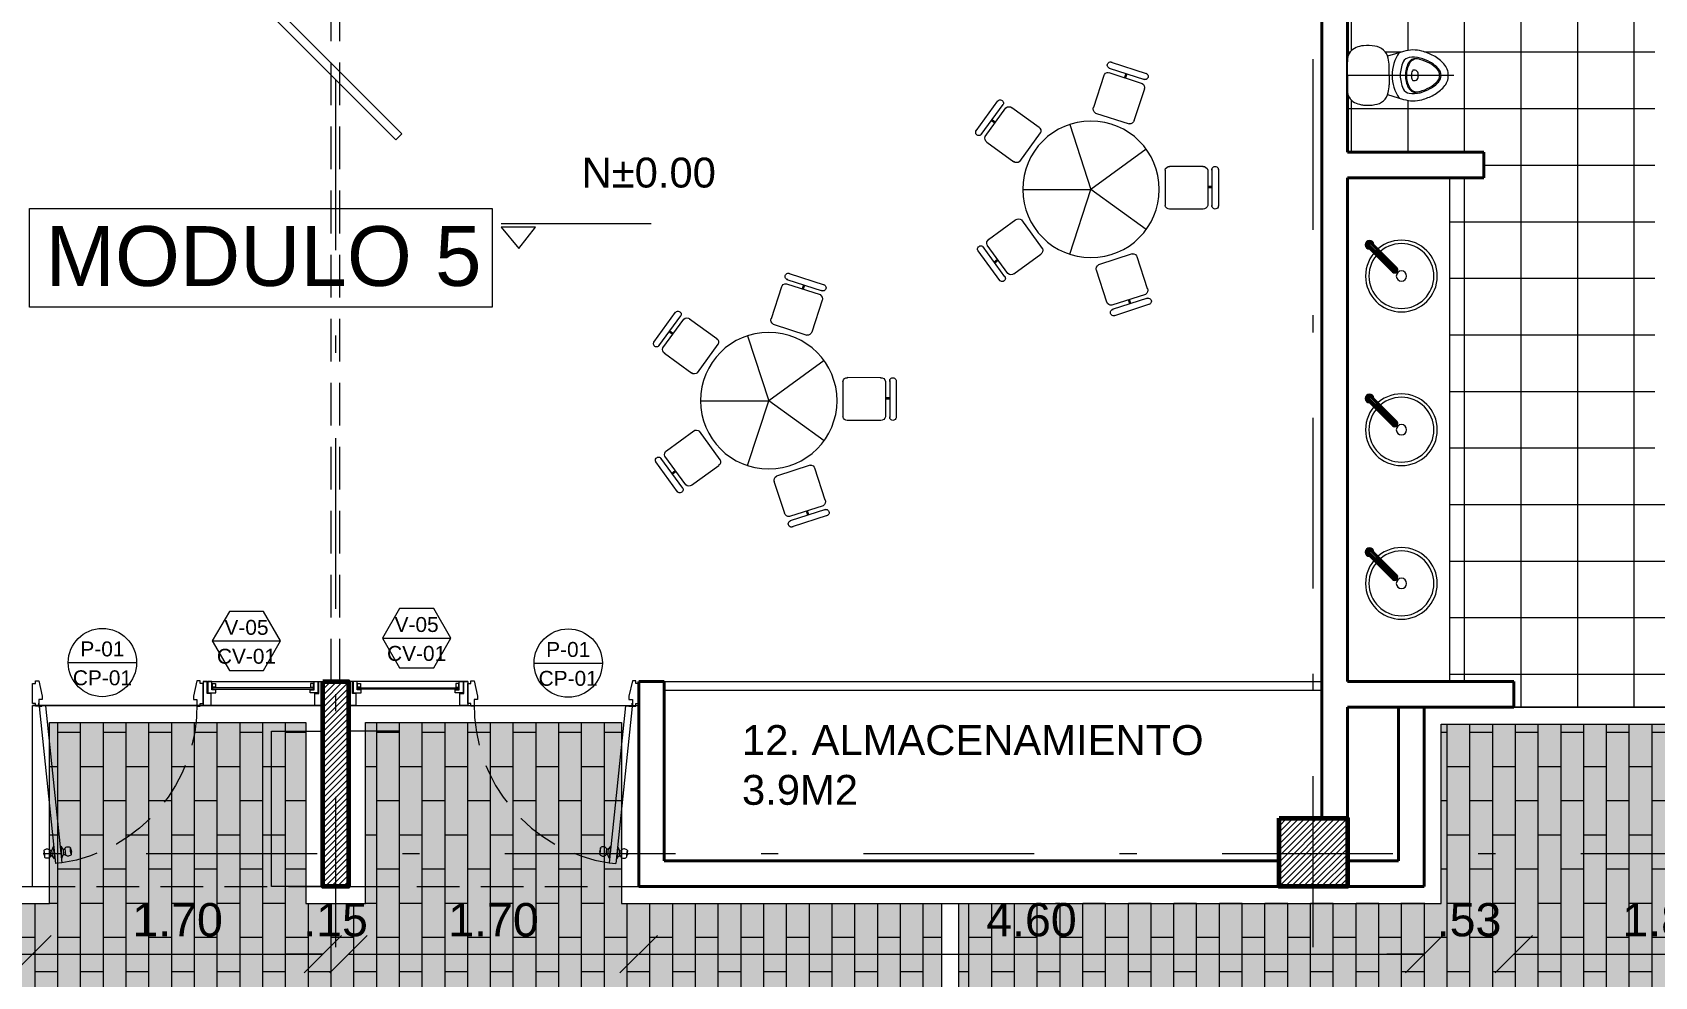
# Model space of a CAD drawing. Header units: inches. Extents: x 99003 to 99155, y 101852 to 101926.
# Drawn here: x 99020.09 to 99029.59, y 101909.17 to 101914.7 of the extents above; entities that cross this region are included whole.
import ezdxf
from ezdxf.enums import TextEntityAlignment as Align

# ---------------------------------------------------------------- set-up
doc = ezdxf.new("R2010")
doc.units = ezdxf.units.IN
doc.header["$MEASUREMENT"] = 0
doc.set_wipeout_variables(frame=1)
doc.linetypes.add('DASHDOTX2', pattern=[2, 1, -0.5, 0, -0.5])
doc.linetypes.add('HIDDEN', pattern=[0.375, 0.25, -0.125])
for name, color, linetype, lineweight in [('5- 0.18 (muebles fijos)', 3, 'Continuous', 18), ('A_ACHU-1', 253, 'Continuous', 0), ('A_CARP-MAD', 46, 'Continuous', 18), ('A_CARP-MET', 126, 'Continuous', 18), ('A_COLS', 1, 'Continuous', 60), ('A_EJES', 75, 'DASHDOTX2', 5), ('A_MUEB-ARCH', 64, 'Continuous', 15), ('A_MUEB-FIJO', 3, 'Continuous', 15), ('A_MUEB-SILL', 54, 'Continuous', 15), ('A_MURO', 7, 'Continuous', 40), ('A_PISO-ACHU', 251, 'Continuous', 0), ('A_PISO-GRAN', 250, 'Continuous', 0), ('A_PROY', 16, 'HIDDEN', 5), ('A_PUER', 134, 'Continuous', 18), ('A_TEXT', 154, 'Continuous', 0), ('A_TEXT-DIM', 54, 'Continuous', 13), ('A_TEXT-IDEN', 5, 'Continuous', 18), ('A_TEXT-NIVL', 54, 'Continuous', 20), ('A_TEXT-NOTA', 53, 'Continuous', 20), ('A_VENT', 124, 'Continuous', 18), ('Arq_Muebles_Fijos', 252, 'Continuous', 15)]:
    doc.layers.add(name, color=color, linetype=linetype, lineweight=lineweight)
doc.styles.add('ARIAL', font='arial.ttf')
doc.styles.add('DIM', font='arial.ttf')
doc.dimstyles.new('BAN_REP_1-125', dxfattribs={"dimtxt": 0.195, "dimasz": 0.2188, "dimexe": 0.15, "dimexo": 0.03, "dimgap": 0.1, "dimtad": 1, "dimzin": 4, "dimdsep": 46, "dimtxsty": 'ARIAL', "dimblk": 'OBLIQUE', "dimcen": 0.1, "dimse1": 1, "dimse2": 1, "dimclrd": 256, "dimclre": 256, "dimclrt": 256, "dimadec": 0, "dimazin": 0, "dimtfac": 1, "dimtix": 1, "dimtofl": 0, "dimtmove": 1, "dimatfit": 3, "dimldrblk": 'OPEN90', "dimfxl": 1, "dimtolj": 1, "dimtzin": 0, "dimlwd": -1, "dimlwe": -1, "dimarcsym": 0})
pattern_1 = [(45, (0, -2e-07), (-0.0176776695297, 0.0176776695297), [])]

# ---------------------------------------------------------------- blocks, each defined once
blk = doc.blocks.new('P-BAJA_APARTADO-v4$0$LAVAMANOS_NAL 2')
for radius in [0.21, 0.19, 0.03]:
    blk.add_circle((0, 0), radius)
blk = doc.blocks.new('*U33')
at = {"layer": 'A_MUEB-SILL'}
for p, q in [((-0.0631, 0.1265), (-0.1791, -0.0332)), ((0.1372, 0.0135), (-0.0302, 0.1351)), ((0.1562, 0.0306), (-0.0198, 0.1584)), ((0.1774, 0.0615), (0.0031, 0.1882)), ((0.0682, 0.0945), (0.0535, 0.0743)), ((0.0732, 0.0909), (0.0585, 0.0706)), ((-0.0097, -0.1888), (-0.1772, -0.0671)), ((0.1391, -0.0205), (0.0232, -0.1801))]:
    blk.add_line(p, q, dxfattribs=at)
for centre, radius, start, end in [((-0.0067, 0.172), 0.0189, 49.05832, 241.94546), ((-0.041, 0.1092), 0.0281, 67.5844, 145.99918), ((0.1158, -0.0048), 0.0281, 322.00082, 40.4156), ((0.165, 0.0473), 0.0189, 226.05454, 58.94168), ((-0.1558, -0.0489), 0.0281, 142.00082, 220.4156), ((0.001, -0.1628), 0.0281, 247.5844, 325.99918)]:
    blk.add_arc(centre, radius, start, end, dxfattribs=at)
blk = doc.blocks.new('*U34')
at = {"color": 0, "linetype": 'ByBlock', "lineweight": -2, "transparency": 16777216}
for p, rotation in [((-0.3397, 0.4848), 72.00000000000001), ((-0.566, -0.1733), 144), ((0.5598, -0.1925), 288), ((-0.0101, -0.5919), 215.9999999999999)]:
    blk.add_blockref('*U33', p, dxfattribs=dict(at, rotation=rotation))
blk.add_blockref('*U33', (0.3561, 0.4729), dxfattribs=at)
blk = doc.blocks.new('P-BAJA_APARTADO-v4$0$MESA AULA 5P')
at = {"layer": 'A_MUEB-SILL'}
for p in [(0, 0.4), (-0.3804, 0.1236), (0.3804, 0.1236), (-0.2351, -0.3236), (0.2351, -0.3236)]:
    blk.add_line(p, (0, 0), dxfattribs=at)
blk.add_circle((0, 0), 0.4, dxfattribs=at)
blk.add_blockref('*U34', (0, 0))
blk = doc.blocks.new('puerta mad 1mt')
at = {"layer": '5- 0.18 (muebles fijos)'}
blk.add_line((0.1553, 0.9898), (0.1553, 0.9898), dxfattribs=at)
at = {"layer": 'A_ACHU-1'}
for p, q in [((0.0509, 0.934), (0.0535, 0.9595)), ((0.0842, 0.9161), (0.0884, 0.9559)), ((0.0978, 0.9502), (0.0879, 0.9512)), ((0.0944, 0.9176), (0.098, 0.9524)), ((0.101, 0.9521), (0.098, 0.9524)), ((0.1118, 0.9685), (0.101, 0.9521)), ((0.1045, 0.8989), (0.1118, 0.9685)), ((0.1148, 0.9682), (0.1118, 0.9685)), ((0.1148, 0.9682), (0.1118, 0.9685)), ((0.1483, 0.8943), (0.1556, 0.964)), ((0.1526, 0.9643), (0.1556, 0.964)), ((0.1526, 0.9643), (0.1556, 0.964)), ((0.1556, 0.964), (0.1628, 0.9456)), ((0.0483, 0.9343), (0.0494, 0.9455)), ((0.0483, 0.9343), (0.0509, 0.934)), ((0.0494, 0.9455), (0.0521, 0.9453)), ((0.0494, 0.9197), (0.0509, 0.934)), ((0.0946, 0.9197), (0.0847, 0.9208)), ((0.0973, 0.9173), (0.0944, 0.9176)), ((0.1045, 0.8989), (0.0973, 0.9173)), ((0.1075, 0.8986), (0.1045, 0.8989)), ((0.1453, 0.8946), (0.1483, 0.8943)), ((0.1483, 0.8943), (0.1591, 0.9108)), ((0.1591, 0.9108), (0.162, 0.9105)), ((0.162, 0.9105), (0.1657, 0.9453)), ((0.1623, 0.9127), (0.1722, 0.9116)), ((0.1628, 0.9456), (0.1657, 0.9453)), ((0.1654, 0.9431), (0.1754, 0.9421)), ((0.1717, 0.907), (0.1759, 0.9468)), ((0.2065, 0.9033), (0.208, 0.9176)), ((0.208, 0.9176), (0.2107, 0.9431)), ((0.2107, 0.9173), (0.208, 0.9176)), ((0.2118, 0.9286), (0.2092, 0.9289)), ((0.2107, 0.9173), (0.2118, 0.9286)), ((0.0213, 0.057), (0.0199, 0.057)), ((0.0214, 0.0735), (0.0213, 0.057)), ((0.0214, 0.0735), (0.0218, 0.0785)), ((0.0215, 0.0755), (0.038, 0.0741)), ((0.0216, 0.0765), (0.0307, 0.0757)), ((0.0381, 0.0751), (0.038, 0.0741))]:
    blk.add_line(p, q, dxfattribs=at)
blk.add_circle((0.0215, 0.075), 0.00188, dxfattribs=at)
for centre, radius, start, end in [((-0.0402, 0.9492), 0.0943, 341.79754, 6.27538), ((0.0692, 0.9411), 0.0242, 37.63928, 130.43364), ((0.1916, 0.9284), 0.0242, 37.63928, 130.43364), ((0.0685, 0.9345), 0.0242, 217.63928, 310.43364), ((0.1909, 0.9217), 0.0242, 217.63928, 310.43364), ((0.3003, 0.9136), 0.0943, 161.79754, 186.27538), ((0.0215, 0.075), 0.000938, 85, 265), ((0.0215, 0.075), 0.000937, 265, 85)]:
    blk.add_arc(centre, radius, start, end, dxfattribs=at)
at = {"layer": 'A_CARP-MAD'}
for points in [[(-0.017, -0.058), (0, -0.058), (0, -0.075), (0.02, -0.075), (0.04, 0.015), (0.04, 0.035), (0.02, 0.035), (0.02, 0.075), (0, 0.075), (0, 0.058), (-0.017, 0.058)], [(0.983, -0.058), (0.966, -0.058), (0.966, -0.075), (0.946, -0.075), (0.926, 0.015), (0.926, 0.035), (0.946, 0.035), (0.946, 0.075), (0.966, 0.075), (0.966, 0.058), (0.983, 0.058)]]:
    blk.add_lwpolyline(points, close=True, dxfattribs=at)
at = {"layer": 'A_PROY'}
blk.add_arc((0.0162, 0.0728), 0.9299, 358.90252, 81.38744, dxfattribs=at)
at = {"layer": 'A_PUER'}
for p, q in [((0.0216, 0.0765), (0.1176, 0.9956)), ((0.0595, 0.0732), (0.1555, 0.9923)), ((0.1555, 0.9923), (0.1176, 0.9956)), ((0.0595, 0.0732), (0.0216, 0.0765))]:
    blk.add_line(p, q, dxfattribs=at)
blk = doc.blocks.new('*U108')
at = {"layer": 'A_CARP-MAD'}
blk.add_lwpolyline([(0.1397, -0.0466), (0.0701, -0.0466), (0.0701, -0.0232), (0, -0.0232), (0, 0), (0.1397, 0)], dxfattribs=at)
for points in [[(0, -0.0279), (0.0652, -0.0279), (0.0652, -0.0744), (0.0479, -0.0744), (0.0479, -0.0511), (0, -0.0511)], [(0, -0.0279), (0.0652, -0.0279), (0.0652, -0.0744), (0.0479, -0.0744), (0.0479, -0.0511), (0, -0.0511)], [(0.0333, -0.0713), (0.0333, -0.0538), (0.0104, -0.0538), (0.0104, -0.0713)], [(0, -0.6721), (0.0652, -0.6721), (0.0652, -0.6256), (0.0479, -0.6256), (0.0479, -0.6489), (0, -0.6489)], [(0, -0.6768), (0, -0.7), (0.1397, -0.7), (0.1397, -0.6534), (0.0701, -0.6534), (0.0701, -0.6768)], [(0.0333, -0.6287), (0.0333, -0.6462), (0.0104, -0.6462), (0.0104, -0.6287)]]:
    blk.add_lwpolyline(points, close=True, dxfattribs=at)
at = {"layer": 'A_CARP-MET'}
blk.add_line((0.1397, -0.0466), (0.1397, 0), dxfattribs=at)
blk.add_lwpolyline([(0.0333, -0.0713), (0.0333, -0.0538), (0.0104, -0.0538), (0.0104, -0.0713)], close=True, dxfattribs=at)
at = {"layer": 'A_VENT'}
for p, q in [((0, -0.7), (0, 0)), ((0.1397, 0), (0.1397, -0.7))]:
    blk.add_line(p, q, dxfattribs=at)
blk.add_lwpolyline([(0.0361, -0.0538), (0.0361, -0.6462), (0.0454, -0.6462), (0.0454, -0.0538)], close=True, dxfattribs=at)
blk = doc.blocks.new('sanit planta niños 25 JUNIO')
at = {"layer": 'A_EJES'}
blk.add_line((0, -0.6231), (0, 0), dxfattribs=at)
at = {"layer": 'A_MUEB-FIJO'}
for p, q in [((0, 0), (-0.0794, 0)), ((0, 0), (0.0794, 0)), ((-0.1121, -0.2346), (-0.1406, -0.3294)), ((0, -0.2452), (-0.0547, -0.2452)), ((0, -0.2452), (0.0547, -0.2452)), ((0.1407, -0.3293), (0.1122, -0.2346)), ((-0.0308, -0.3869), (-0.0308, -0.3962)), ((0.0309, -0.3962), (0.0309, -0.3869))]:
    blk.add_line(p, q, dxfattribs=at)
for centre, radius, start, end in [((-0.0794, -0.1422), 0.1422, 90.00182, 106.10126), ((0.0794, -0.1422), 0.1422, 73.89874, 89.99818), ((-0.0605, -0.1048), 0.1137, 163.12305, 175.19805), ((-0.0807, -0.0871), 0.09, 115.06996, 170.1707), ((0.0807, -0.0871), 0.09, 9.8293, 64.93004), ((0.0605, -0.1048), 0.1137, 4.80195, 16.87695), ((0.0251, -0.1189), 0.2003, 173.22012, 192.00698), ((-0.0823, -0.1515), 0.0891, 185.84827, 257.92215), ((0.0823, -0.1515), 0.0891, 282.07785, 354.15173), ((-0.025, -0.1189), 0.2003, 347.99302, 6.77988), ((0, -0.4948), 0.2331, 90.00415, 124.90857), ((-0.0547, -0.0803), 0.1649, 253.7382, 269.99817), ((0, -0.4948), 0.2331, 55.09962, 90.00404), ((0.0547, -0.0803), 0.1649, 270.00183, 286.2618), ((0.0495, -0.3858), 0.1983, 163.47367, 194.86383), ((0.0495, -0.3858), 0.1561, 171.24415, 194.86369), ((-0.0595, -0.369), 0.0458, 115.31072, 171.24284), ((-0.0474, -0.403), 0.052, 117.32786, 181.00091), ((-0.0461, -0.4074), 0.0502, 117.83819, 192.7538), ((0, -0.4948), 0.185, 90.00392, 115.31106), ((0, -0.4948), 0.1553, 90.00409, 117.32783), ((0, -0.4948), 0.149, 90.00415, 117.83792), ((0, -0.4342), 0.0598, 90.00379, 116.97254), ((0, -0.4948), 0.185, 64.69713, 90.00427), ((0, -0.4948), 0.1553, 62.68036, 90.00409), ((0, -0.4948), 0.149, 62.17027, 90.00404), ((0, -0.4342), 0.0598, 63.03565, 90.0044), ((0.0462, -0.4074), 0.0502, 347.25439, 62.17), ((0.0475, -0.403), 0.052, 359.00728, 62.68032), ((0.0595, -0.369), 0.0458, 8.76535, 64.69747), ((-0.0494, -0.3858), 0.1561, 345.14449, 8.76404), ((-0.0494, -0.3858), 0.1983, 345.14436, 16.53451), ((0.1531, -0.3583), 0.3055, 194.8653, 208.84963), ((0.1531, -0.3583), 0.2632, 194.86295, 208.84824), ((0.0491, -0.3857), 0.1479, 192.81784, 194.9232), ((0.1531, -0.3583), 0.2554, 194.86588, 208.85022), ((-0.024, -0.3869), 0.00676, 116.97441, 180.00409), ((-0.0154, -0.3962), 0.0154, 180.18807, 237.92092), ((0, -0.3716), 0.0444, 237.92051, 270.00407), ((0, -0.3716), 0.0444, 270.00411, 302.08767), ((0.0154, -0.3962), 0.0154, 302.08727, 359.82011), ((0.0241, -0.3869), 0.00676, 0.00409, 63.03378), ((-0.153, -0.3583), 0.2554, 331.15796, 345.14231), ((-0.153, -0.3583), 0.2632, 331.15995, 345.14524), ((-0.0491, -0.3857), 0.1479, 345.08499, 347.19035), ((-0.153, -0.3583), 0.3055, 331.15856, 345.14289), ((0.0861, -0.3952), 0.229, 208.84819, 227.99853), ((0.0861, -0.3952), 0.1867, 208.84875, 227.99866), ((0.0861, -0.3952), 0.1789, 208.84941, 227.99922), ((0, -0.4908), 0.1004, 227.99889, 270.0041), ((0, -0.4908), 0.0581, 227.99884, 270.00408), ((0, -0.4908), 0.0503, 227.99883, 270.00407), ((0, -0.4908), 0.0503, 270.00412, 312.00936), ((0, -0.4908), 0.0581, 270.00411, 312.00935), ((0, -0.4908), 0.1004, 270.00409, 312.0093), ((-0.086, -0.3952), 0.1789, 312.00897, 331.15878), ((-0.086, -0.3952), 0.1867, 312.00953, 331.15944), ((-0.086, -0.3952), 0.229, 312.00966, 331.16)]:
    blk.add_arc(centre, radius, start, end, dxfattribs=at)
blk = doc.blocks.new('*U60')
blk.add_wipeout([(-0.3621, 0.6142), (-0.2628, 0.6128), (-0.234, 0.6035), (-0.2058, 0.5758), (-0.1928, 0.5424), (-0.1869, 0.4953), (-0.1945, 0.4374), (-0.2055, 0.4136), (-0.2288, 0.3897), (-0.2498, 0.3788), (-0.2172, 0.2679), (-0.2133, 0.2313), (-0.2152, 0.2006), (-0.2199, 0.1775), (-0.2275, 0.1531), (-0.2585, 0.0906), (-0.2729, 0.0716), (-0.2843, 0.059), (-0.2949, 0.0488), (-0.3032, 0.0421), (-0.315, 0.0347), (-0.3261, 0.0297), (-0.3621, 0.023), (-0.4049, 0.0326), (-0.4348, 0.0539), (-0.4525, 0.0729), (-0.4734, 0.1027), (-0.5016, 0.1679), (-0.5082, 0.1952), (-0.5094, 0.2531), (-0.5034, 0.2829), (-0.4908, 0.3248), (-0.4745, 0.3788), (-0.4962, 0.3902), (-0.5107, 0.4032), (-0.5285, 0.4332), (-0.5344, 0.4605), (-0.5374, 0.4935), (-0.5346, 0.5294), (-0.524, 0.5722), (-0.5171, 0.578), (-0.5035, 0.5935), (-0.4882, 0.6048), (-0.4688, 0.6115), (-0.4564, 0.6134), (-0.4441, 0.6139)]).dxf.layer = 'A_MUEB-FIJO'
blk.add_blockref('sanit planta niños 25 JUNIO', (-0.3621, 0.6142))
blk = doc.blocks.new('_Oblique')
at = {"color": 0, "linetype": 'ByBlock', "lineweight": -2}
blk.add_line((-0.5, -0.5), (0.5, 0.5), dxfattribs=at)
blk = doc.blocks.new('*D169')
at = {"layer": 'A_TEXT-DIM', "transparency": 16777216}
blk.add_line((99015.9407, 101909.3037), (99020.0908, 101909.3037), dxfattribs=at)
at = {"layer": 'DEFPOINTS', "color": 0, "transparency": 16777216}
for p in [(99015.9407, 101909.6994), (99020.0908, 101909.6994), (99020.0908, 101909.3037)]:
    blk.add_point(p, dxfattribs=at)
at = {"layer": 'A_TEXT-DIM', "transparency": 16777216, "xscale": 0.2188, "yscale": 0.2188, "zscale": 0.2188, "rotation": 180}
blk.add_blockref('_Oblique', (99015.9407, 101909.3037), dxfattribs=at)
at = {"layer": 'A_TEXT-DIM', "transparency": 16777216, "xscale": 0.2188, "yscale": 0.2188, "zscale": 0.2188}
blk.add_blockref('_Oblique', (99020.0908, 101909.3037), dxfattribs=at)
at = {"layer": 'A_TEXT-DIM', "transparency": 16777216, "insert": (99018.0158, 101909.5033), "char_height": 0.195, "attachment_point": 5, "style": 'ARIAL'}
blk.add_mtext('\\A1;4.15', dxfattribs=at)
blk = doc.blocks.new('_Open90')
at = {"color": 0, "linetype": 'ByBlock', "lineweight": -2}
for p, q in [((-0.5, 0.5), (0, 0)), ((0, 0), (-1, 0)), ((0, 0), (-0.5, -0.5))]:
    blk.add_line(p, q, dxfattribs=at)
blk = doc.blocks.new('*D170')
at = {"layer": 'A_TEXT-DIM', "transparency": 16777216}
blk.add_line((99020.0908, 101909.3037), (99021.7908, 101909.3037), dxfattribs=at)
at = {"layer": 'DEFPOINTS', "color": 0, "transparency": 16777216}
for p in [(99020.0908, 101909.6994), (99021.7908, 101909.6994), (99021.7908, 101909.3037)]:
    blk.add_point(p, dxfattribs=at)
at = {"layer": 'A_TEXT-DIM', "transparency": 16777216, "xscale": 0.2188, "yscale": 0.2188, "zscale": 0.2188, "rotation": 180}
blk.add_blockref('_Oblique', (99020.0908, 101909.3037), dxfattribs=at)
at = {"layer": 'A_TEXT-DIM', "transparency": 16777216, "xscale": 0.2188, "yscale": 0.2188, "zscale": 0.2188}
blk.add_blockref('_Oblique', (99021.7908, 101909.3037), dxfattribs=at)
at = {"layer": 'A_TEXT-DIM', "transparency": 16777216, "insert": (99020.9408, 101909.5033), "char_height": 0.195, "attachment_point": 5, "style": 'ARIAL'}
blk.add_mtext('\\A1;1.70', dxfattribs=at)
blk = doc.blocks.new('*D171')
at = {"layer": 'A_TEXT-DIM', "transparency": 16777216}
for p, q in [((99021.7908, 101909.3037), (99021.572, 101909.3037)), ((99021.9408, 101909.3037), (99022.1596, 101909.3037))]:
    blk.add_line(p, q, dxfattribs=at)
at = {"layer": 'DEFPOINTS', "color": 0, "transparency": 16777216}
for p in [(99021.9408, 101909.7301), (99021.7908, 101909.6994), (99021.9408, 101909.3037)]:
    blk.add_point(p, dxfattribs=at)
at = {"layer": 'A_TEXT-DIM', "transparency": 16777216, "xscale": 0.2188, "yscale": 0.2188, "zscale": 0.2188}
blk.add_blockref('_Oblique', (99021.7908, 101909.3037), dxfattribs=at)
at = {"layer": 'A_TEXT-DIM', "transparency": 16777216, "xscale": 0.2188, "yscale": 0.2188, "zscale": 0.2188, "rotation": 180}
blk.add_blockref('_Oblique', (99021.9408, 101909.3037), dxfattribs=at)
at = {"layer": 'A_TEXT-DIM', "transparency": 16777216, "insert": (99021.8658, 101909.5033), "char_height": 0.195, "attachment_point": 5, "style": 'ARIAL'}
blk.add_mtext('\\A1;.15', dxfattribs=at)
blk = doc.blocks.new('*D172')
at = {"layer": 'A_TEXT-DIM', "transparency": 16777216}
blk.add_line((99021.9408, 101909.3037), (99023.6408, 101909.3037), dxfattribs=at)
at = {"layer": 'DEFPOINTS', "color": 0, "transparency": 16777216}
for p in [(99021.9408, 101909.7301), (99023.6408, 101909.6994), (99023.6408, 101909.3037)]:
    blk.add_point(p, dxfattribs=at)
at = {"layer": 'A_TEXT-DIM', "transparency": 16777216, "xscale": 0.2188, "yscale": 0.2188, "zscale": 0.2188, "rotation": 180}
blk.add_blockref('_Oblique', (99021.9408, 101909.3037), dxfattribs=at)
at = {"layer": 'A_TEXT-DIM', "transparency": 16777216, "xscale": 0.2188, "yscale": 0.2188, "zscale": 0.2188}
blk.add_blockref('_Oblique', (99023.6408, 101909.3037), dxfattribs=at)
at = {"layer": 'A_TEXT-DIM', "transparency": 16777216, "insert": (99022.7908, 101909.5033), "char_height": 0.195, "attachment_point": 5, "style": 'ARIAL'}
blk.add_mtext('\\A1;1.70', dxfattribs=at)
blk = doc.blocks.new('*D173')
at = {"layer": 'A_TEXT-DIM', "transparency": 16777216}
blk.add_line((99023.6408, 101909.3037), (99028.2408, 101909.3037), dxfattribs=at)
at = {"layer": 'DEFPOINTS', "color": 0, "transparency": 16777216}
for p in [(99023.6408, 101909.6994), (99028.2408, 101909.6994), (99028.2408, 101909.3037)]:
    blk.add_point(p, dxfattribs=at)
at = {"layer": 'A_TEXT-DIM', "transparency": 16777216, "xscale": 0.2188, "yscale": 0.2188, "zscale": 0.2188, "rotation": 180}
blk.add_blockref('_Oblique', (99023.6408, 101909.3037), dxfattribs=at)
at = {"layer": 'A_TEXT-DIM', "transparency": 16777216, "xscale": 0.2188, "yscale": 0.2188, "zscale": 0.2188}
blk.add_blockref('_Oblique', (99028.2408, 101909.3037), dxfattribs=at)
at = {"layer": 'A_TEXT-DIM', "transparency": 16777216, "insert": (99025.9408, 101909.5033), "char_height": 0.195, "attachment_point": 5, "style": 'ARIAL'}
blk.add_mtext('\\A1;4.60', dxfattribs=at)
blk = doc.blocks.new('*D174')
at = {"layer": 'A_TEXT-DIM', "transparency": 16777216}
for p, q in [((99028.2408, 101909.3037), (99028.022, 101909.3037)), ((99028.7658, 101909.3037), (99028.9846, 101909.3037))]:
    blk.add_line(p, q, dxfattribs=at)
at = {"layer": 'DEFPOINTS', "color": 0, "transparency": 16777216}
for p in [(99028.7658, 101910.8244), (99028.2408, 101909.6994), (99028.7658, 101909.3037)]:
    blk.add_point(p, dxfattribs=at)
at = {"layer": 'A_TEXT-DIM', "transparency": 16777216, "xscale": 0.2188, "yscale": 0.2188, "zscale": 0.2188}
blk.add_blockref('_Oblique', (99028.2408, 101909.3037), dxfattribs=at)
at = {"layer": 'A_TEXT-DIM', "transparency": 16777216, "xscale": 0.2188, "yscale": 0.2188, "zscale": 0.2188, "rotation": 180}
blk.add_blockref('_Oblique', (99028.7658, 101909.3037), dxfattribs=at)
at = {"layer": 'A_TEXT-DIM', "transparency": 16777216, "insert": (99028.5033, 101909.5033), "char_height": 0.195, "attachment_point": 5, "style": 'ARIAL'}
blk.add_mtext('\\A1;.53', dxfattribs=at)
blk = doc.blocks.new('*D175')
at = {"layer": 'A_TEXT-DIM', "transparency": 16777216}
blk.add_line((99028.7658, 101909.3037), (99030.5658, 101909.3037), dxfattribs=at)
at = {"layer": 'DEFPOINTS', "color": 0, "transparency": 16777216}
for p in [(99028.7658, 101910.8244), (99030.5658, 101910.8244), (99030.5658, 101909.3037)]:
    blk.add_point(p, dxfattribs=at)
at = {"layer": 'A_TEXT-DIM', "transparency": 16777216, "xscale": 0.2188, "yscale": 0.2188, "zscale": 0.2188, "rotation": 180}
blk.add_blockref('_Oblique', (99028.7658, 101909.3037), dxfattribs=at)
at = {"layer": 'A_TEXT-DIM', "transparency": 16777216, "xscale": 0.2188, "yscale": 0.2188, "zscale": 0.2188}
blk.add_blockref('_Oblique', (99030.5658, 101909.3037), dxfattribs=at)
at = {"layer": 'A_TEXT-DIM', "transparency": 16777216, "insert": (99029.6658, 101909.5033), "char_height": 0.195, "attachment_point": 5, "style": 'ARIAL'}
blk.add_mtext('\\A1;1.80', dxfattribs=at)
blk = doc.blocks.new('griferia')
at = {"layer": 'Arq_Muebles_Fijos', "linetype": 'Continuous'}
for points in [[(-0.2262, 0), (-0.1055, 0)], [(-0.2251, 0.0064), (-0.1058, 0.0064)], [(-0.2225, 0.0113), (-0.1065, 0.0113)], [(-0.2195, 0.0144), (-0.1071, 0.0144)], [(-0.2158, 0.0168), (-0.1077, 0.0168)], [(0, 0.0188), (-0.2074, 0.0188)], [(-0.2074, -0.0188), (0, -0.0188), (0, 0.0188)], [(-0.0947, 0.0168), (0, 0.0168)], [(-0.0941, 0.0144), (0, 0.0144)], [(-0.0934, 0.0113), (0, 0.0113)], [(-0.0928, 0.0064), (0, 0.0064)], [(-0.0925, 0), (0, 0)], [(0.0144, -0.012), (0.0144, 0.012)], [(0.0158, -0.0102), (0.0158, 0.0102)], [(0.0172, -0.0077), (0.0172, 0.0077)], [(0.0184, -0.0036), (0.0184, 0.0036)], [(-0.2251, -0.0064), (-0.1058, -0.0064)], [(-0.2225, -0.0113), (-0.1065, -0.0113)], [(-0.2195, -0.0144), (-0.1071, -0.0144)], [(-0.2158, -0.0168), (-0.1077, -0.0168)], [(-0.0947, -0.0168), (0, -0.0168)], [(-0.0941, -0.0144), (0, -0.0144)], [(-0.0934, -0.0113), (0, -0.0113)], [(-0.0928, -0.0064), (0, -0.0064)]]:
    blk.add_lwpolyline(points, dxfattribs=at)
for centre, radius, start, end in [((-0.2074, 0), 0.0188, 90, 270), ((-0.2041, 0), 0.0191, 100.05302, 259.94698), ((-0.1992, 0), 0.0197, 107.56265, 252.43735), ((-0.1939, 0), 0.0206, 114.27809, 245.72191), ((-0.1891, 0), 0.0217, 119.98244, 240.01756), ((-0.1838, 0), 0.0231, 125.48648, 234.51352), ((-0.1763, 0), 0.0261, 134.01235, 225.98765), ((-0.1704, 0), 0.0649, 343.1568, 16.8432), ((-0.1676, 0), 0.0649, 343.1568, 16.8432), ((-0.1648, 0), 0.0649, 343.1568, 16.8432), ((-0.1624, 0), 0.0649, 343.1568, 16.8432), ((-0.1596, 0), 0.0649, 343.1568, 16.8432), ((-0.1573, 0), 0.0649, 343.1568, 16.8432), ((0, 0), 0.0255, 227.45266, 132.54734), ((0, 0), 0.0188, 270, 90), ((-0.0657, 0), 0.0684, 344.04274, 15.95726), ((-0.0581, 0), 0.0635, 342.97607, 17.02393), ((-0.0615, 0), 0.0693, 344.94198, 15.05802), ((-0.0431, 0), 0.0537, 341.42476, 18.57524), ((-0.0414, 0), 0.0543, 343.37048, 16.62952), ((-0.0458, 0), 0.0603, 346.8545, 13.1455)]:
    blk.add_arc(centre, radius, start, end, dxfattribs=at)
blk = doc.blocks.new('A$C578C46C9')
at = {"layer": 'Arq_Muebles_Fijos'}
blk.add_blockref('griferia', (-0.0255, 0), dxfattribs=at)
blk = doc.blocks.new('NIVEL ARQUITECTONICO')
at = {"layer": 'A_TEXT-NIVL'}
blk.add_line((-0.8278, -0.0732), (-0.388, -0.0732), dxfattribs=at)
blk.add_lwpolyline([(-0.7761, -0.1464), (-0.7273, -0.0839), (-0.8273, -0.0839)], close=True, dxfattribs=at)
at = {"layer": 'A_TEXT-NOTA', "linetype": 'Continuous', "style": 'ARIAL'}
blk.add_attdef('Q', (-0.684, -0.0573), '', height=0.0437, dxfattribs=at)
blk = doc.blocks.new('DETALLE DE PUERTAS')
at = {"layer": 'A_TEXT-IDEN'}
blk.add_line((-0.2, 0), (0.2, 0), dxfattribs=at)
blk.add_circle((0, 0), 0.2, dxfattribs=at)
at = {"layer": 'A_TEXT-NOTA', "linetype": 'Continuous', "style": 'ARIAL'}
for tag, p in [('#_PUERTA', (0, 0.0361)), ('DETALLE#', (0, -0.1331))]:
    blk.add_attdef(tag, text='', height=0.0875, dxfattribs=at).set_placement(p, align=Align.CENTER)
blk = doc.blocks.new('DETALLE DE VENTANA')
at = {"layer": 'A_TEXT-IDEN'}
blk.add_line((-0.2, 0), (0.2, 0), dxfattribs=at)
blk.add_line((-0.2, 0), (0.2, 0), dxfattribs=at)
blk.add_lwpolyline([(-0.1, 0.1732), (-0.2, 0), (-0.1, -0.1732), (0.1, -0.1732), (0.2, 0), (0.1, 0.1732)], close=True, dxfattribs=at)
at = {"layer": 'A_TEXT-NOTA', "linetype": 'Continuous', "style": 'ARIAL'}
for tag, p in [('#_VENTANA', (0, 0.0361)), ('DETALLE#', (0, -0.1331))]:
    blk.add_attdef(tag, text='', height=0.0875, dxfattribs=at).set_placement(p, align=Align.CENTER)

msp = doc.modelspace()

# ---------------------------------------------------------------- hatches: boundary and pattern name
at = {"layer": 'A_PISO-ACHU'}
h = msp.add_hatch(dxfattribs=at)
h.set_pattern_fill('NET', color=256, scale=2.65)
h.set_pattern_definition([(0, (98995.6831, 101885.4363), (0, 0.33125), []), (90, (98995.6831, 101885.4363), (-0.33125, 2e-17), [])])
h.paths.add_polyline_path([(99030.9408, 101912.0494), (99030.7407, 101912.0494), (99030.7407, 101912.1994), (99031.5407, 101912.1994), (99031.5407, 101914.8834), (99030.8408, 101914.8834), (99030.8408, 101914.9154), (99031.5407, 101914.9154), (99031.5407, 101915.8834), (99030.8421, 101915.8834), (99030.8421, 101915.9154), (99031.5407, 101915.9154), (99031.5407, 101916.8994), (99030.8408, 101916.8994), (99030.8408, 101916.9994), (99030.8408, 101916.9994), (99030.8408, 101917.8994), (99029.7408, 101917.8994), (99029.7408, 101912.0494), (99029.5908, 101912.0494), (99029.5908, 101917.8994), (99028.4907, 101917.8994), (99028.4907, 101916.9994), (99028.4907, 101916.8994), (99027.7908, 101916.8994), (99027.7908, 101915.9154), (99028.4894, 101915.9154), (99028.4894, 101915.8834), (99027.7908, 101915.8834), (99027.7908, 101914.9154), (99028.4907, 101914.9154), (99028.4907, 101914.8834), (99027.7908, 101914.8834), (99027.7908, 101913.9994), (99028.5908, 101913.9994), (99028.5908, 101913.8494), (99028.3908, 101913.8494), (99028.3908, 101910.8994), (99028.7658, 101910.8994), (99028.7658, 101910.7494), (99030.5658, 101910.7494), (99030.5658, 101910.7494), (99030.5658, 101910.8994), (99030.9408, 101910.8994)])
h = msp.add_hatch(dxfattribs=at)
h.set_pattern_fill('ANSI31', color=256, scale=0.2)
h.set_pattern_definition(pattern_1)
h.paths.add_polyline_path([(99021.7908, 101910.8994), (99021.9408, 101910.8994), (99021.9408, 101909.6994), (99021.7908, 101909.6994)])
h = msp.add_hatch(dxfattribs=at)
h.set_pattern_fill('ANSI31', color=256, scale=0.2)
h.set_pattern_definition(pattern_1)
h.paths.add_polyline_path([(99031.5407, 101910.0994), (99031.9407, 101910.0994), (99031.9407, 101909.6994), (99031.5407, 101909.6994)])
h.paths.add_polyline_path([(99027.3907, 101910.0994), (99027.7907, 101910.0994), (99027.7907, 101909.6994), (99027.3907, 101909.6994)])
h.paths.add_polyline_path([(99037.5407, 101910.8994), (99037.3908, 101910.8994), (99037.3908, 101909.6994), (99037.5407, 101909.6994)])
at = {"layer": 'A_PISO-GRAN'}
h = msp.add_hatch(dxfattribs=at)
h.set_pattern_fill('AR-BRSTD', color=256, scale=0.05, angle=90)
h.set_pattern_definition([(90, (-108.14993, -2e-07), (-0.13335, 8e-18), []), (180, (-108.14993, -2e-07), (-0.13335, -0.2), [0.13335, -0.13335])])
h.paths.add_polyline_path([(99025.4158, 101909.5994), (99023.5408, 101909.5994), (99023.5408, 101910.6597), (99022.0408, 101910.6597), (99022.0408, 101909.5994), (99021.6908, 101909.5994), (99021.6908, 101910.6598), (99020.1909, 101910.6598), (99020.1909, 101909.5994), (99017.4455, 101909.5994), (99017.4455, 101906.5891), (99020.3658, 101906.5891), (99020.3658, 101906.8494), (99020.7158, 101906.8494), (99020.7158, 101906.5994), (99025.4158, 101906.5994)])
h = msp.add_hatch(dxfattribs=at)
h.set_pattern_fill('DOTS', color=33, scale=0.5, angle=90)
h.set_pattern_definition([(90, (-108.149932, -2e-07), (-0.03125, 0.015625), [0, -0.03125])])
h.paths.add_polyline_path([(99025.4158, 101909.5994), (99023.5408, 101909.5994), (99023.5408, 101910.6597), (99022.0408, 101910.6597), (99022.0408, 101909.5994), (99021.6908, 101909.5994), (99021.6908, 101910.6598), (99020.1909, 101910.6598), (99020.1909, 101909.5994), (99017.4455, 101909.5994), (99017.4455, 101906.5891), (99020.3658, 101906.5891), (99020.3658, 101906.8494), (99020.7158, 101906.8494), (99020.7158, 101906.5994), (99025.4158, 101906.5994)])
h = msp.add_hatch(dxfattribs=at)
h.set_pattern_fill('AR-BRSTD', color=256, scale=0.05, angle=90)
h.set_pattern_definition([(90, (-108.14893, -2e-07), (-0.13335, 8e-18), []), (180, (-108.14893, -2e-07), (-0.13335, -0.2), [0.13335, -0.13335])])
h.paths.add_polyline_path([(99031.4408, 101909.5994), (99030.9906, 101909.5994), (99030.9906, 101910.6494), (99028.3408, 101910.6494), (99028.3408, 101909.603), (99025.5168, 101909.5994), (99025.5168, 101906.5994), (99028.3168, 101906.5994), (99028.3168, 101906.8494), (99028.6668, 101906.8494), (99028.6668, 101906.5994), (99031.4418, 101906.5994)])
h = msp.add_hatch(dxfattribs=at)
h.set_pattern_fill('DOTS', color=33, scale=0.5, angle=90)
h.set_pattern_definition([(90, (-108.148932, -2e-07), (-0.03125, 0.015625), [0, -0.03125])])
h.paths.add_polyline_path([(99031.4408, 101909.5994), (99030.9906, 101909.5994), (99030.9906, 101910.6494), (99028.3408, 101910.6494), (99028.3408, 101909.5994), (99025.5168, 101909.5994), (99025.5168, 101906.5994), (99028.3168, 101906.5994), (99028.3168, 101906.8494), (99028.6668, 101906.8494), (99028.6668, 101906.5994), (99031.4418, 101906.5994)])

# ---------------------------------------------------------------- linework, layer by layer
at = {"layer": 'A_COLS'}
for points in [[(99021.7908, 101910.8994), (99021.9408, 101910.8994), (99021.9408, 101909.6994), (99021.7908, 101909.6994)], [(99021.7908, 101910.8994), (99021.9408, 101910.8994), (99021.9408, 101909.6994), (99021.7908, 101909.6994)], [(99027.3907, 101910.0994), (99027.7907, 101910.0994), (99027.7907, 101909.6994), (99027.3907, 101909.6994)]]:
    msp.add_lwpolyline(points, close=True, dxfattribs=at)
at = {"layer": 'A_EJES'}
for p, q in [((99021.8658, 101922.8252), (99021.8658, 101909.3447)), ((99027.5907, 101909.3447), (99027.5907, 101922.8252)), ((99006.0573, 101909.8932), (99043.9707, 101909.8932))]:
    msp.add_line(p, q, dxfattribs=at)
at = {"layer": 'A_MUEB-ARCH'}
for p, q in [((99023.7908, 101910.8994), (99027.6408, 101910.8994)), ((99023.7908, 101910.8494), (99027.6408, 101910.8494))]:
    msp.add_line(p, q, dxfattribs=at)
at = {"layer": 'A_MUEB-FIJO'}
msp.add_line((99028.3908, 101910.8994), (99028.3908, 101913.8494), dxfattribs=at)
at = {"layer": 'A_MUEB-SILL'}
for p, q in [((99021.4908, 101909.6994), (99021.4908, 101910.6098)), ((99021.4908, 101910.6098), (99021.7908, 101910.6098)), ((99022.2408, 101910.6098), (99021.9408, 101910.6098)), ((99022.2408, 101909.6994), (99022.2408, 101910.6098)), ((99021.7908, 101909.6994), (99021.4908, 101909.6994)), ((99021.9408, 101909.6994), (99022.2408, 101909.6994))]:
    msp.add_line(p, q, dxfattribs=at)
at = {"layer": 'A_MURO'}
for p, q in [((99027.7908, 101917.8994), (99027.7908, 101913.9994)), ((99027.6408, 101917.6494), (99027.6408, 101910.0994)), ((99027.7908, 101913.9994), (99028.5908, 101913.9994)), ((99028.5908, 101913.8494), (99028.5908, 101913.9994)), ((99027.7908, 101913.8494), (99028.5908, 101913.8494)), ((99027.7908, 101913.8494), (99027.7908, 101910.8994)), ((99023.6408, 101909.6994), (99023.6408, 101910.8994)), ((99023.7908, 101910.8994), (99023.6408, 101910.8994)), ((99023.7908, 101909.8494), (99023.7908, 101910.8994)), ((99028.7658, 101910.8994), (99027.7908, 101910.8994)), ((99028.7658, 101910.7494), (99028.7658, 101910.8994)), ((99027.7908, 101910.7494), (99028.7658, 101910.7494)), ((99028.0908, 101910.7494), (99028.0908, 101909.8494)), ((99028.2408, 101910.7494), (99028.2408, 101909.6994)), ((99027.3907, 101909.8494), (99023.7908, 101909.8494)), ((99027.7908, 101909.6994), (99023.6408, 101909.6994))]:
    msp.add_line(p, q, dxfattribs=at)
for points in [[(99027.7908, 101910.7494), (99027.7906, 101909.6994)], [(99028.0908, 101909.8494), (99027.7906, 101909.8494)], [(99028.2408, 101909.6994), (99027.7906, 101909.6994)]]:
    msp.add_lwpolyline(points, dxfattribs=at)
at = {"layer": 'A_PISO-ACHU'}
msp.add_line((99030.5658, 101910.7494), (99028.7658, 101910.7494), dxfattribs=at)
at = {"layer": 'A_PISO-GRAN'}
for p, q in [((99021.0908, 101910.7598), (99020.0908, 101910.7598)), ((99021.0908, 101910.7598), (99020.0908, 101910.7598)), ((99022.6407, 101910.7598), (99023.6408, 101910.7598)), ((99022.6407, 101910.7598), (99023.6408, 101910.7598))]:
    msp.add_line(p, q, dxfattribs=at)
at = {"layer": 'A_PISO-GRAN', "ltscale": 0.333}
for points in [[(99011.2139, 101907.9494), (99011.2139, 101909.6994), (99020.0909, 101909.6994), (99020.0909, 101910.7598), (99021.7908, 101910.7597), (99021.7908, 101909.6994), (99021.9408, 101909.6994), (99021.9408, 101910.7597), (99023.6408, 101910.7597), (99023.6408, 101909.6994), (99028.2408, 101909.6994), (99028.2408, 101910.7494), (99031.5408, 101910.7494)], [(99011.3139, 101908.0494), (99011.3139, 101909.5994), (99020.1909, 101909.5994), (99020.1909, 101910.6598), (99021.6908, 101910.6598), (99021.6908, 101909.5994), (99022.0408, 101909.5994), (99022.0408, 101910.6597), (99023.5408, 101910.6597), (99023.5408, 101909.5994), (99028.3408, 101909.5994), (99028.3408, 101910.6494), (99030.9906, 101910.6494)], [(99025.4158, 101906.4994), (99025.4158, 101909.5994)], [(99025.5158, 101906.4994), (99025.5158, 101909.5994)]]:
    msp.add_lwpolyline(points, dxfattribs=at)
at = {"layer": 'A_PROY'}
for p, q in [((99021.8408, 101910.8994), (99021.8408, 101917.4994)), ((99021.8908, 101910.8994), (99021.8908, 101917.4994)), ((99020.0908, 101909.6994), (99023.6408, 101909.6994))]:
    msp.add_line(p, q, dxfattribs=at)
at = {"layer": 'A_PUER'}
msp.add_lwpolyline([(99022.2547, 101914.1067), (99021.5476, 101914.8138), (99021.5122, 101914.7785), (99022.2193, 101914.0714)], close=True, dxfattribs=at)
at = {"layer": 'A_TEXT'}
msp.add_lwpolyline([(99020.0745, 101913.6695), (99022.7821, 101913.6695), (99022.7821, 101913.0923), (99020.0745, 101913.0923)], close=True, dxfattribs=at)

# ---------------------------------------------------------------- block references
at = {"color": 1}
ref = msp.add_blockref('NIVEL ARQUITECTONICO', (99024.4904, 101913.7292), dxfattribs=dict(at, xscale=2, yscale=2, zscale=2))
ref.add_attrib('Q', 'N±0.00', (99023.3066, 101913.7927), dxfattribs={"layer": 'A_TEXT-NOTA', "linetype": 'Continuous', "height": 0.175, "style": 'ARIAL'})
for name, p, values in [('DETALLE DE VENTANA', (99021.3441, 101911.137), {'DETALLE#': 'CV-01', '#_VENTANA': 'V-05'}), ('DETALLE DE VENTANA', (99022.3404, 101911.1537), {'DETALLE#': 'CV-01', '#_VENTANA': 'V-05'}), ('DETALLE DE PUERTAS', (99020.5006, 101911.0108), {'#_PUERTA': 'P-01', 'DETALLE#': 'CP-01'}), ('DETALLE DE PUERTAS', (99023.2281, 101911.0076), {'#_PUERTA': 'P-01', 'DETALLE#': 'CP-01'})]:
    msp.add_blockref(name, p, dxfattribs=at).add_auto_attribs(values)
at = {"layer": 'A_MUEB-FIJO', "xscale": -1, "rotation": 122.5490540891712}
for p in [(99028.1073, 101913.2744), (99028.1073, 101912.3744), (99028.1073, 101911.4744)]:
    msp.add_blockref('P-BAJA_APARTADO-v4$0$LAVAMANOS_NAL 2', p, dxfattribs=at)
at = {"layer": 'A_MUEB-SILL', "xscale": -1, "rotation": 89.99999496529998}
for p in [(99026.2894, 101913.782), (99024.4025, 101912.5445)]:
    msp.add_blockref('P-BAJA_APARTADO-v4$0$MESA AULA 5P', p, dxfattribs=at)
at = {"layer": 'A_PUER', "xscale": -1, "rotation": 180}
msp.add_blockref('puerta mad 1mt', (99020.1078, 101910.8296), dxfattribs=at)
at = {"layer": 'A_PUER', "rotation": 180}
msp.add_blockref('puerta mad 1mt', (99023.6238, 101910.8296), dxfattribs=at)
at = {"layer": 'A_VENT', "rotation": 270}
msp.add_blockref('*U108', (99021.7908, 101910.8994), dxfattribs=at)
at = {"layer": 'A_VENT', "xscale": -1, "rotation": 90}
msp.add_blockref('*U108', (99021.9408, 101910.8994), dxfattribs=at)
at = {"layer": 'Arq_Muebles_Fijos', "rotation": 135}
for p in [(99027.903, 101913.4757), (99027.903, 101912.5757), (99027.903, 101911.6757)]:
    msp.add_blockref('A$C578C46C9', p, dxfattribs=at)

# ---------------------------------------------------------------- texts
at = {"layer": 'A_TEXT', "attachment_point": 1, "style": 'DIM'}
for s, insert, char_height, width in [('MODULO 5', (99020.1668, 101913.5666), 0.35, 4.964295), ('12. ALMACENAMIENTO\\P3.9M2', (99024.2457, 101910.6444), 0.175, 4.321671)]:
    msp.add_mtext(s, dxfattribs=dict(at, insert=insert, char_height=char_height, width=width))

# ---------------------------------------------------------------- dimensions: what is measured, and where the dimension line sits
at = {"layer": 'A_TEXT-DIM'}
for base, p1, p2, picture, middle in [((99028.76577, 101909.30372), (99028.240769, 101909.699419), (99028.76577, 101910.824425), '*D174', (99028.503269, 101909.503348)), ((99030.5658, 101909.3037), (99028.7658, 101910.8244), (99030.5658, 101910.8244), '*D175', (99029.6658, 101909.5033)), ((99021.9408, 101909.3037), (99021.7908, 101909.6994), (99021.9408, 101909.7301), '*D171', (99021.8658, 101909.5033)), ((99023.6408, 101909.3037), (99021.9408, 101909.7301), (99023.6408, 101909.6994), '*D172', (99022.7908, 101909.5033)), ((99020.0908, 101909.3037), (99015.9407, 101909.6994), (99020.0908, 101909.6994), '*D169', (99018.0158, 101909.5033)), ((99021.7908, 101909.3037), (99020.0908, 101909.6994), (99021.7908, 101909.6994), '*D170', (99020.9408, 101909.5033)), ((99028.2408, 101909.3037), (99023.6408, 101909.6994), (99028.2408, 101909.6994), '*D173', (99025.9408, 101909.5033))]:
    dim = msp.add_linear_dim(base=base, p1=p1, p2=p2, dimstyle='BAN_REP_1-125', dxfattribs=at)
    dim.commit()
    dim.dimension.update_dxf_attribs({"geometry": picture, "text_midpoint": middle})

# ---------------------------------------------------------------- next in the draw order: block references
at = {"rotation": 90.00000000000001}
msp.add_blockref('*U60', (99028.4049, 101914.8116), dxfattribs=at)

doc.saveas('drawing.dxf')
